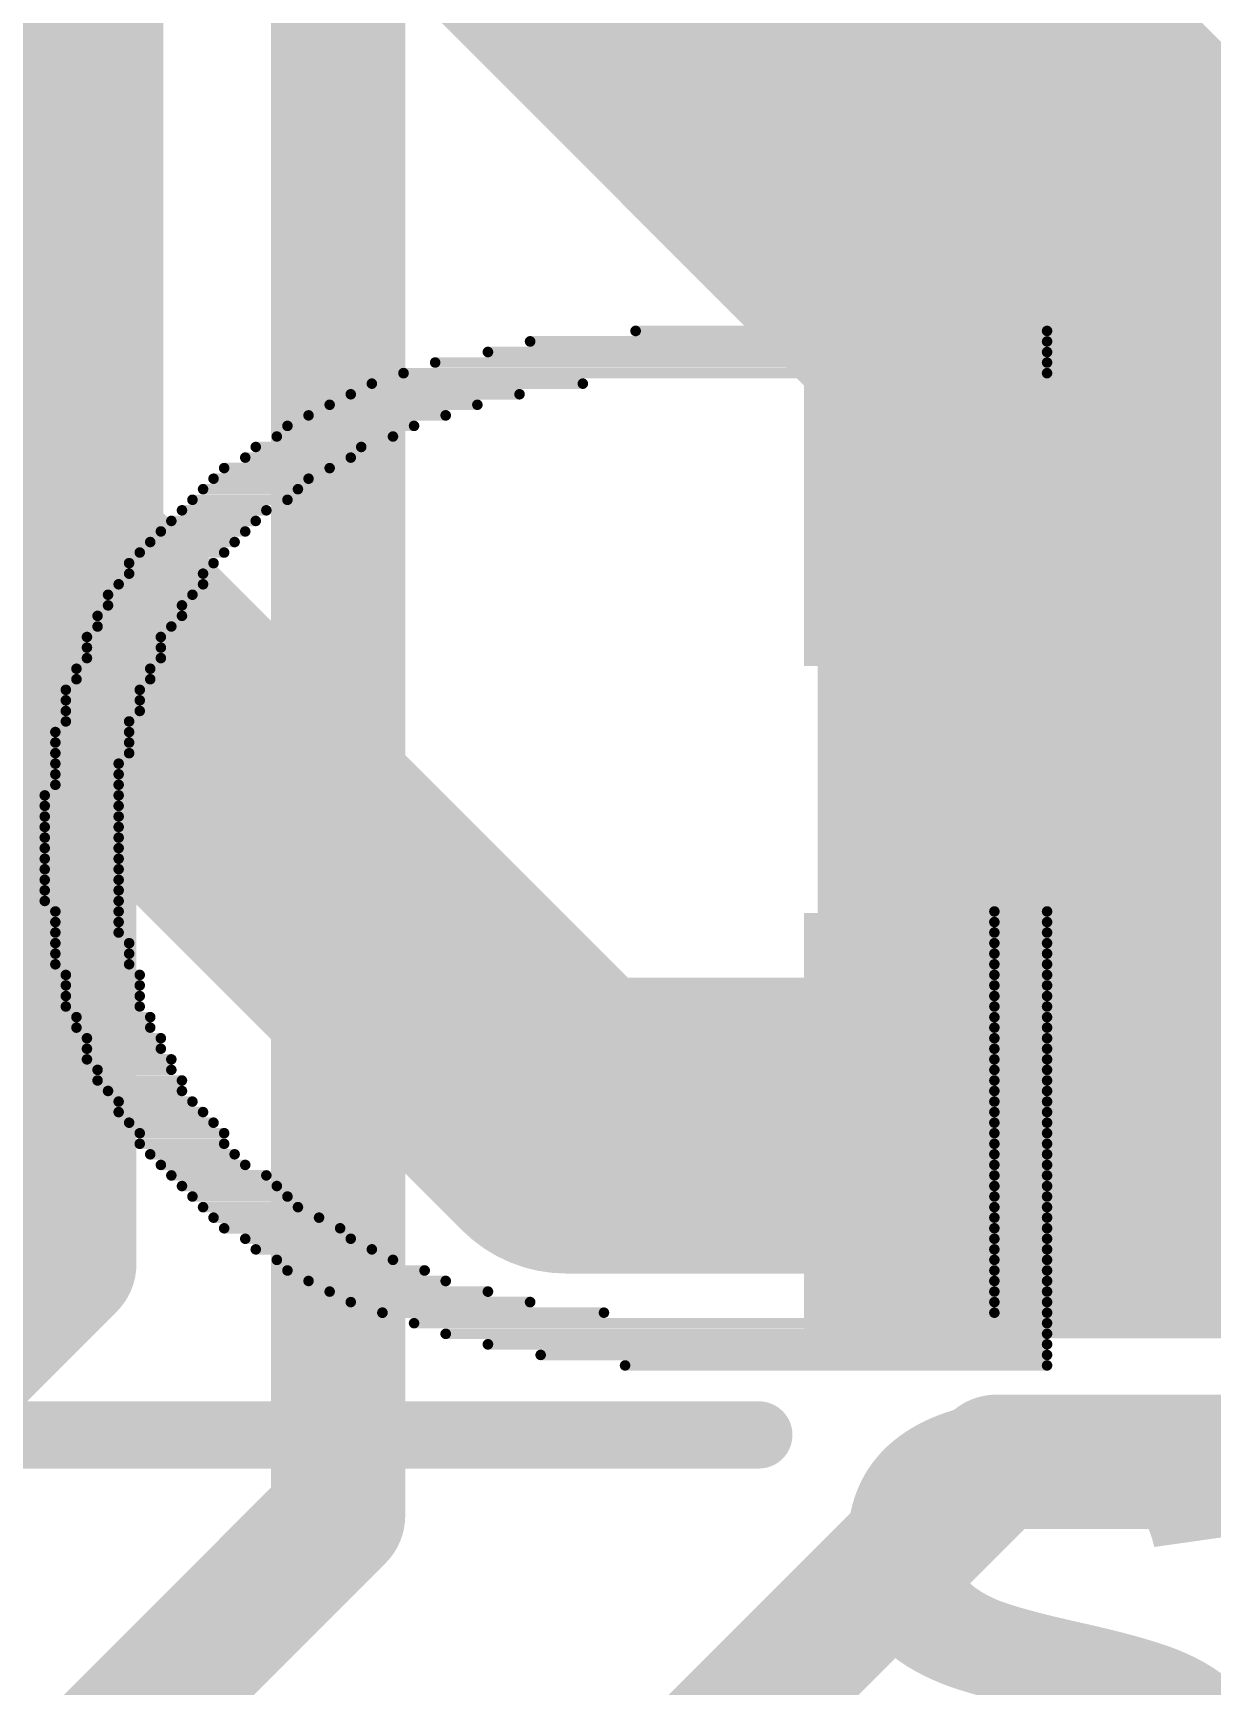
# Model space of a CAD drawing. Header units: inches. Extents: x -0.14 to 1.19, y -0.12 to 0.99.
# Drawn here: x 0.7593 to 0.847, y 0.2934 to 0.4163 of the extents above; entities that cross this region are included whole.
import ezdxf

# ---------------------------------------------------------------- set-up
doc = ezdxf.new("R2010")
doc.units = ezdxf.units.IN
doc.header["$MEASUREMENT"] = 0
for name, color, linetype in [('Bottom Layer', 5, 'Continuous'), ('Bottom Overlay', 54, 'Continuous'), ('Top Layer', 1, 'Continuous'), ('Top Overlay', 2, 'Continuous'), ('Top Paste', 8, 'Continuous'), ('Top Solder', 216, 'Continuous'), ('Via Holes', 16, 'Continuous')]:
    doc.layers.add(name, color=color, linetype=linetype)
doc.styles.add('Arial_Bold', font='', dxfattribs={"height": 0.2})
doc.styles.get('Arial_Bold').set_extended_font_data('Arial', bold=True)

# ---------------------------------------------------------------- blocks, each defined once
blk = doc.blocks.new('SO_14_36')
at = {"layer": 'Top Layer'}
for points in [[(0.07835, -0.08819), (0.13228, -0.08819), (0.13228, -0.11181), (0.07835, -0.11181)], [(0.07835, -0.13819), (0.13228, -0.13819), (0.13228, -0.16181), (0.07835, -0.16181)]]:
    blk.add_hatch(color=1, dxfattribs=at).paths.add_polyline_path(points)
at = {"layer": 'Top Paste'}
for points in [[(0.07835, -0.08819), (0.13228, -0.08819), (0.13228, -0.11181), (0.07835, -0.11181)], [(0.07835, -0.13819), (0.13228, -0.13819), (0.13228, -0.16181), (0.07835, -0.16181)]]:
    blk.add_hatch(color=8, dxfattribs=at).paths.add_polyline_path(points)
at = {"layer": 'Top Solder'}
for points in [[(0.07435, -0.08419), (0.13628, -0.08419), (0.13628, -0.11581), (0.07435, -0.11581)], [(0.07435, -0.13419), (0.13628, -0.13419), (0.13628, -0.16581), (0.07435, -0.16581)]]:
    blk.add_hatch(color=216, dxfattribs=at).paths.add_polyline_path(points)
at = {"layer": 'Top Overlay'}
blk.add_lwpolyline([(-0.071, -0.173, 0.005, 0.005, 0), (0.071, -0.173, 0.005, 0.005, 0)], format="xyseb", dxfattribs=at)
blk.add_lwpolyline([(0.06975, -0.173, 0.0025, 0.0025, 1), (0.07225, -0.173, 0.0025, 0.0025, 1)], format="xyseb", close=True, dxfattribs=at)

msp = doc.modelspace()

# ---------------------------------------------------------------- hatches: boundary and pattern name
at = {"layer": 'Bottom Layer'}
h = msp.add_hatch(color=5, dxfattribs=at)
edge = h.paths.add_edge_path()
edge.add_arc((0.833, 0.335), 0.01181, 0, 360)
at = {"layer": 'Top Layer'}
msp.add_hatch(color=1, dxfattribs=at).paths.add_polyline_path([(0.88, 0.4), (0.81768, 0.4), (0.81768, 0.322), (0.88, 0.322)])
h = msp.add_hatch(color=1, dxfattribs=at)
edge = h.paths.add_edge_path()
edge.add_arc((0.833, 0.335), 0.01181, 0, 360)
at = {"layer": 'Via Holes'}
h = msp.add_hatch(color=7, dxfattribs=at)
edge = h.paths.add_edge_path()
edge.add_arc((0.833, 0.335), 0.00591, 0, 360)

# ---------------------------------------------------------------- linework, layer by layer
at = {"layer": 'Bottom Layer'}
for points in [[(0.758, 0.376, 0.022, 0.022, 0), (0.758, 0.727, 0.022, 0.022, 0)], [(0.797, 0.438, 0.04, 0.04, 0), (0.903, 0.332, 0.04, 0.04, 0)], [(0.758, 0.376, 0.022, 0.022, 0), (0.799, 0.335, 0.022, 0.022, 0)], [(0.799, 0.335, 0.022, 0.022, 0), (0.833, 0.335, 0.022, 0.022, 0)]]:
    msp.add_lwpolyline(points, format="xyseb", dxfattribs=at)
for points in [[(0.7525, 0.376, 0.011, 0.011, 1), (0.7635, 0.376, 0.011, 0.011, 1)], [(0.7525, 0.376, 0.011, 0.011, 1), (0.7635, 0.376, 0.011, 0.011, 1)], [(0.7935, 0.335, 0.011, 0.011, 1), (0.8045, 0.335, 0.011, 0.011, 1)], [(0.7935, 0.335, 0.011, 0.011, 1), (0.8045, 0.335, 0.011, 0.011, 1)], [(0.8275, 0.335, 0.011, 0.011, 1), (0.8385, 0.335, 0.011, 0.011, 1)]]:
    msp.add_lwpolyline(points, format="xyseb", close=True, dxfattribs=at)
at = {"layer": 'Bottom Overlay'}
for points in [[(0.80414, 0.3941, 0.000785, 0.000785, 0), (0.83476, 0.3941, 0.000785, 0.000785, 0)], [(0.79629, 0.39332, 0.000785, 0.000785, 0), (0.83476, 0.39332, 0.000785, 0.000785, 0)], [(0.78922, 0.39175, 0.000785, 0.000785, 0), (0.83476, 0.39175, 0.000785, 0.000785, 0)], [(0.79315, 0.39253, 0.000785, 0.000785, 0), (0.83476, 0.39253, 0.000785, 0.000785, 0)], [(0.78687, 0.39096, 0.000785, 0.000785, 0), (0.83476, 0.39096, 0.000785, 0.000785, 0)], [(0.78294, 0.38939, 0.000785, 0.000785, 0), (0.7955, 0.38939, 0.000785, 0.000785, 0)], [(0.78451, 0.39018, 0.000785, 0.000785, 0), (0.80021, 0.39018, 0.000785, 0.000785, 0)], [(0.7798, 0.38782, 0.000785, 0.000785, 0), (0.79001, 0.38782, 0.000785, 0.000785, 0)], [(0.78137, 0.38861, 0.000785, 0.000785, 0), (0.79236, 0.38861, 0.000785, 0.000785, 0)], [(0.77823, 0.38704, 0.000785, 0.000785, 0), (0.78765, 0.38704, 0.000785, 0.000785, 0)], [(0.77588, 0.38547, 0.000785, 0.000785, 0), (0.78373, 0.38547, 0.000785, 0.000785, 0)], [(0.77745, 0.38625, 0.000785, 0.000785, 0), (0.78608, 0.38625, 0.000785, 0.000785, 0)], [(0.77509, 0.38468, 0.000785, 0.000785, 0), (0.78294, 0.38468, 0.000785, 0.000785, 0)], [(0.77274, 0.38311, 0.000785, 0.000785, 0), (0.7798, 0.38311, 0.000785, 0.000785, 0)], [(0.77352, 0.3839, 0.000785, 0.000785, 0), (0.78137, 0.3839, 0.000785, 0.000785, 0)], [(0.77195, 0.38233, 0.000785, 0.000785, 0), (0.77902, 0.38233, 0.000785, 0.000785, 0)], [(0.77038, 0.38076, 0.000785, 0.000785, 0), (0.77666, 0.38076, 0.000785, 0.000785, 0)], [(0.77117, 0.38154, 0.000785, 0.000785, 0), (0.77823, 0.38154, 0.000785, 0.000785, 0)], [(0.7696, 0.37997, 0.000785, 0.000785, 0), (0.77588, 0.37997, 0.000785, 0.000785, 0)], [(0.76803, 0.3784, 0.000785, 0.000785, 0), (0.77431, 0.3784, 0.000785, 0.000785, 0)], [(0.76881, 0.37919, 0.000785, 0.000785, 0), (0.77509, 0.37919, 0.000785, 0.000785, 0)], [(0.76646, 0.37683, 0.000785, 0.000785, 0), (0.77274, 0.37683, 0.000785, 0.000785, 0)], [(0.76724, 0.37762, 0.000785, 0.000785, 0), (0.77352, 0.37762, 0.000785, 0.000785, 0)], [(0.76646, 0.37605, 0.000785, 0.000785, 0), (0.77195, 0.37605, 0.000785, 0.000785, 0)], [(0.76489, 0.37448, 0.000785, 0.000785, 0), (0.77117, 0.37448, 0.000785, 0.000785, 0)], [(0.76567, 0.37526, 0.000785, 0.000785, 0), (0.77195, 0.37526, 0.000785, 0.000785, 0)], [(0.76489, 0.37369, 0.000785, 0.000785, 0), (0.77038, 0.37369, 0.000785, 0.000785, 0)], [(0.7641, 0.37291, 0.000785, 0.000785, 0), (0.77038, 0.37291, 0.000785, 0.000785, 0)], [(0.7641, 0.37212, 0.000785, 0.000785, 0), (0.7696, 0.37212, 0.000785, 0.000785, 0)], [(0.76332, 0.37134, 0.000785, 0.000785, 0), (0.76881, 0.37134, 0.000785, 0.000785, 0)], [(0.76332, 0.37055, 0.000785, 0.000785, 0), (0.76881, 0.37055, 0.000785, 0.000785, 0)], [(0.76332, 0.36977, 0.000785, 0.000785, 0), (0.76881, 0.36977, 0.000785, 0.000785, 0)], [(0.76253, 0.36898, 0.000785, 0.000785, 0), (0.76803, 0.36898, 0.000785, 0.000785, 0)], [(0.76253, 0.3682, 0.000785, 0.000785, 0), (0.76803, 0.3682, 0.000785, 0.000785, 0)], [(0.76175, 0.36741, 0.000785, 0.000785, 0), (0.76724, 0.36741, 0.000785, 0.000785, 0)], [(0.76175, 0.36663, 0.000785, 0.000785, 0), (0.76724, 0.36663, 0.000785, 0.000785, 0)], [(0.76175, 0.36584, 0.000785, 0.000785, 0), (0.76724, 0.36584, 0.000785, 0.000785, 0)], [(0.76175, 0.36506, 0.000785, 0.000785, 0), (0.76646, 0.36506, 0.000785, 0.000785, 0)], [(0.76096, 0.36427, 0.000785, 0.000785, 0), (0.76646, 0.36427, 0.000785, 0.000785, 0)], [(0.76096, 0.36349, 0.000785, 0.000785, 0), (0.76646, 0.36349, 0.000785, 0.000785, 0)], [(0.76096, 0.3627, 0.000785, 0.000785, 0), (0.76646, 0.3627, 0.000785, 0.000785, 0)], [(0.76096, 0.36192, 0.000785, 0.000785, 0), (0.76567, 0.36192, 0.000785, 0.000785, 0)], [(0.76096, 0.36113, 0.000785, 0.000785, 0), (0.76567, 0.36113, 0.000785, 0.000785, 0)], [(0.76018, 0.35956, 0.000785, 0.000785, 0), (0.76567, 0.35956, 0.000785, 0.000785, 0)], [(0.76096, 0.36035, 0.000785, 0.000785, 0), (0.76567, 0.36035, 0.000785, 0.000785, 0)], [(0.76018, 0.35878, 0.000785, 0.000785, 0), (0.76567, 0.35878, 0.000785, 0.000785, 0)], [(0.76018, 0.35799, 0.000785, 0.000785, 0), (0.76567, 0.35799, 0.000785, 0.000785, 0)], [(0.76018, 0.35721, 0.000785, 0.000785, 0), (0.76567, 0.35721, 0.000785, 0.000785, 0)], [(0.76018, 0.35642, 0.000785, 0.000785, 0), (0.76567, 0.35642, 0.000785, 0.000785, 0)], [(0.76018, 0.35564, 0.000785, 0.000785, 0), (0.76567, 0.35564, 0.000785, 0.000785, 0)], [(0.76018, 0.35485, 0.000785, 0.000785, 0), (0.76567, 0.35485, 0.000785, 0.000785, 0)], [(0.76018, 0.35407, 0.000785, 0.000785, 0), (0.76567, 0.35407, 0.000785, 0.000785, 0)], [(0.76018, 0.35328, 0.000785, 0.000785, 0), (0.76567, 0.35328, 0.000785, 0.000785, 0)], [(0.76018, 0.3525, 0.000785, 0.000785, 0), (0.76567, 0.3525, 0.000785, 0.000785, 0)], [(0.76018, 0.35171, 0.000785, 0.000785, 0), (0.76567, 0.35171, 0.000785, 0.000785, 0)], [(0.76096, 0.35093, 0.000785, 0.000785, 0), (0.76567, 0.35093, 0.000785, 0.000785, 0)], [(0.76096, 0.35014, 0.000785, 0.000785, 0), (0.76567, 0.35014, 0.000785, 0.000785, 0)], [(0.83083, 0.35093, 0.000785, 0.000785, 0), (0.83476, 0.35093, 0.000785, 0.000785, 0)], [(0.83083, 0.35014, 0.000785, 0.000785, 0), (0.83476, 0.35014, 0.000785, 0.000785, 0)], [(0.76096, 0.34936, 0.000785, 0.000785, 0), (0.76567, 0.34936, 0.000785, 0.000785, 0)], [(0.76096, 0.34857, 0.000785, 0.000785, 0), (0.76646, 0.34857, 0.000785, 0.000785, 0)], [(0.83083, 0.34936, 0.000785, 0.000785, 0), (0.83476, 0.34936, 0.000785, 0.000785, 0)], [(0.83083, 0.34857, 0.000785, 0.000785, 0), (0.83476, 0.34857, 0.000785, 0.000785, 0)], [(0.76096, 0.34779, 0.000785, 0.000785, 0), (0.76646, 0.34779, 0.000785, 0.000785, 0)], [(0.83083, 0.34779, 0.000785, 0.000785, 0), (0.83476, 0.34779, 0.000785, 0.000785, 0)], [(0.76096, 0.347, 0.000785, 0.000785, 0), (0.76646, 0.347, 0.000785, 0.000785, 0)], [(0.76175, 0.34621, 0.000785, 0.000785, 0), (0.76724, 0.34621, 0.000785, 0.000785, 0)], [(0.83083, 0.347, 0.000785, 0.000785, 0), (0.83476, 0.347, 0.000785, 0.000785, 0)], [(0.83083, 0.34621, 0.000785, 0.000785, 0), (0.83476, 0.34621, 0.000785, 0.000785, 0)], [(0.76175, 0.34543, 0.000785, 0.000785, 0), (0.76724, 0.34543, 0.000785, 0.000785, 0)], [(0.83083, 0.34543, 0.000785, 0.000785, 0), (0.83476, 0.34543, 0.000785, 0.000785, 0)], [(0.76175, 0.34464, 0.000785, 0.000785, 0), (0.76724, 0.34464, 0.000785, 0.000785, 0)], [(0.76175, 0.34386, 0.000785, 0.000785, 0), (0.76724, 0.34386, 0.000785, 0.000785, 0)], [(0.83083, 0.34464, 0.000785, 0.000785, 0), (0.83476, 0.34464, 0.000785, 0.000785, 0)], [(0.83083, 0.34386, 0.000785, 0.000785, 0), (0.83476, 0.34386, 0.000785, 0.000785, 0)], [(0.76253, 0.34307, 0.000785, 0.000785, 0), (0.76803, 0.34307, 0.000785, 0.000785, 0)], [(0.83083, 0.34307, 0.000785, 0.000785, 0), (0.83476, 0.34307, 0.000785, 0.000785, 0)], [(0.76253, 0.34229, 0.000785, 0.000785, 0), (0.76803, 0.34229, 0.000785, 0.000785, 0)], [(0.76332, 0.3415, 0.000785, 0.000785, 0), (0.76881, 0.3415, 0.000785, 0.000785, 0)], [(0.83083, 0.34229, 0.000785, 0.000785, 0), (0.83476, 0.34229, 0.000785, 0.000785, 0)], [(0.83083, 0.3415, 0.000785, 0.000785, 0), (0.83476, 0.3415, 0.000785, 0.000785, 0)], [(0.76332, 0.34072, 0.000785, 0.000785, 0), (0.76881, 0.34072, 0.000785, 0.000785, 0)], [(0.76332, 0.33993, 0.000785, 0.000785, 0), (0.7696, 0.33993, 0.000785, 0.000785, 0)], [(0.83083, 0.34072, 0.000785, 0.000785, 0), (0.83476, 0.34072, 0.000785, 0.000785, 0)], [(0.83083, 0.33993, 0.000785, 0.000785, 0), (0.83476, 0.33993, 0.000785, 0.000785, 0)], [(0.7641, 0.33915, 0.000785, 0.000785, 0), (0.7696, 0.33915, 0.000785, 0.000785, 0)], [(0.83083, 0.33915, 0.000785, 0.000785, 0), (0.83476, 0.33915, 0.000785, 0.000785, 0)], [(0.7641, 0.33836, 0.000785, 0.000785, 0), (0.77038, 0.33836, 0.000785, 0.000785, 0)], [(0.76489, 0.33758, 0.000785, 0.000785, 0), (0.77038, 0.33758, 0.000785, 0.000785, 0)], [(0.83083, 0.33836, 0.000785, 0.000785, 0), (0.83476, 0.33836, 0.000785, 0.000785, 0)], [(0.83083, 0.33758, 0.000785, 0.000785, 0), (0.83476, 0.33758, 0.000785, 0.000785, 0)], [(0.76567, 0.33679, 0.000785, 0.000785, 0), (0.77117, 0.33679, 0.000785, 0.000785, 0)], [(0.83083, 0.33679, 0.000785, 0.000785, 0), (0.83476, 0.33679, 0.000785, 0.000785, 0)], [(0.76567, 0.33601, 0.000785, 0.000785, 0), (0.77195, 0.33601, 0.000785, 0.000785, 0)], [(0.76646, 0.33522, 0.000785, 0.000785, 0), (0.77274, 0.33522, 0.000785, 0.000785, 0)], [(0.83083, 0.33601, 0.000785, 0.000785, 0), (0.83476, 0.33601, 0.000785, 0.000785, 0)], [(0.83083, 0.33522, 0.000785, 0.000785, 0), (0.83476, 0.33522, 0.000785, 0.000785, 0)], [(0.76724, 0.33444, 0.000785, 0.000785, 0), (0.77352, 0.33444, 0.000785, 0.000785, 0)], [(0.83083, 0.33444, 0.000785, 0.000785, 0), (0.83476, 0.33444, 0.000785, 0.000785, 0)], [(0.76724, 0.33365, 0.000785, 0.000785, 0), (0.77352, 0.33365, 0.000785, 0.000785, 0)], [(0.76803, 0.33287, 0.000785, 0.000785, 0), (0.77431, 0.33287, 0.000785, 0.000785, 0)], [(0.83083, 0.33365, 0.000785, 0.000785, 0), (0.83476, 0.33365, 0.000785, 0.000785, 0)], [(0.83083, 0.33287, 0.000785, 0.000785, 0), (0.83476, 0.33287, 0.000785, 0.000785, 0)], [(0.76881, 0.33208, 0.000785, 0.000785, 0), (0.77509, 0.33208, 0.000785, 0.000785, 0)], [(0.7696, 0.3313, 0.000785, 0.000785, 0), (0.77666, 0.3313, 0.000785, 0.000785, 0)], [(0.83083, 0.33208, 0.000785, 0.000785, 0), (0.83476, 0.33208, 0.000785, 0.000785, 0)], [(0.83083, 0.3313, 0.000785, 0.000785, 0), (0.83476, 0.3313, 0.000785, 0.000785, 0)], [(0.77038, 0.33051, 0.000785, 0.000785, 0), (0.77745, 0.33051, 0.000785, 0.000785, 0)], [(0.83083, 0.33051, 0.000785, 0.000785, 0), (0.83476, 0.33051, 0.000785, 0.000785, 0)], [(0.77117, 0.32973, 0.000785, 0.000785, 0), (0.77823, 0.32973, 0.000785, 0.000785, 0)], [(0.77195, 0.32894, 0.000785, 0.000785, 0), (0.77902, 0.32894, 0.000785, 0.000785, 0)], [(0.83083, 0.32973, 0.000785, 0.000785, 0), (0.83476, 0.32973, 0.000785, 0.000785, 0)], [(0.83083, 0.32894, 0.000785, 0.000785, 0), (0.83476, 0.32894, 0.000785, 0.000785, 0)], [(0.77274, 0.32816, 0.000785, 0.000785, 0), (0.78059, 0.32816, 0.000785, 0.000785, 0)], [(0.83083, 0.32816, 0.000785, 0.000785, 0), (0.83476, 0.32816, 0.000785, 0.000785, 0)], [(0.77352, 0.32737, 0.000785, 0.000785, 0), (0.78216, 0.32737, 0.000785, 0.000785, 0)], [(0.77509, 0.32659, 0.000785, 0.000785, 0), (0.78294, 0.32659, 0.000785, 0.000785, 0)], [(0.83083, 0.32737, 0.000785, 0.000785, 0), (0.83476, 0.32737, 0.000785, 0.000785, 0)], [(0.83083, 0.32659, 0.000785, 0.000785, 0), (0.83476, 0.32659, 0.000785, 0.000785, 0)], [(0.77588, 0.3258, 0.000785, 0.000785, 0), (0.78451, 0.3258, 0.000785, 0.000785, 0)], [(0.83083, 0.3258, 0.000785, 0.000785, 0), (0.83476, 0.3258, 0.000785, 0.000785, 0)], [(0.77745, 0.32502, 0.000785, 0.000785, 0), (0.78608, 0.32502, 0.000785, 0.000785, 0)], [(0.77823, 0.32423, 0.000785, 0.000785, 0), (0.78844, 0.32423, 0.000785, 0.000785, 0)], [(0.83083, 0.32502, 0.000785, 0.000785, 0), (0.83476, 0.32502, 0.000785, 0.000785, 0)], [(0.83083, 0.32423, 0.000785, 0.000785, 0), (0.83476, 0.32423, 0.000785, 0.000785, 0)], [(0.7798, 0.32345, 0.000785, 0.000785, 0), (0.79001, 0.32345, 0.000785, 0.000785, 0)], [(0.83083, 0.32345, 0.000785, 0.000785, 0), (0.83476, 0.32345, 0.000785, 0.000785, 0)], [(0.78137, 0.32266, 0.000785, 0.000785, 0), (0.79315, 0.32266, 0.000785, 0.000785, 0)], [(0.78294, 0.32188, 0.000785, 0.000785, 0), (0.79629, 0.32188, 0.000785, 0.000785, 0)], [(0.83083, 0.32266, 0.000785, 0.000785, 0), (0.83476, 0.32266, 0.000785, 0.000785, 0)], [(0.83083, 0.32188, 0.000785, 0.000785, 0), (0.83476, 0.32188, 0.000785, 0.000785, 0)], [(0.7853, 0.32109, 0.000785, 0.000785, 0), (0.80178, 0.32109, 0.000785, 0.000785, 0)], [(0.78765, 0.32031, 0.000785, 0.000785, 0), (0.83476, 0.32031, 0.000785, 0.000785, 0)], [(0.83083, 0.32109, 0.000785, 0.000785, 0), (0.83476, 0.32109, 0.000785, 0.000785, 0)], [(0.79001, 0.31952, 0.000785, 0.000785, 0), (0.83476, 0.31952, 0.000785, 0.000785, 0)], [(0.79315, 0.31874, 0.000785, 0.000785, 0), (0.83476, 0.31874, 0.000785, 0.000785, 0)], [(0.79707, 0.31795, 0.000785, 0.000785, 0), (0.83476, 0.31795, 0.000785, 0.000785, 0)], [(0.80336, 0.31717, 0.000785, 0.000785, 0), (0.83476, 0.31717, 0.000785, 0.000785, 0)]]:
    msp.add_lwpolyline(points, format="xyseb", dxfattribs=at)
for points in [[(0.80394, 0.3941, 0.000392, 0.000392, 1), (0.80434, 0.3941, 0.000392, 0.000392, 1)], [(0.83456, 0.3941, 0.000392, 0.000392, 1), (0.83495, 0.3941, 0.000392, 0.000392, 1)], [(0.79609, 0.39332, 0.000392, 0.000392, 1), (0.79649, 0.39332, 0.000392, 0.000392, 1)], [(0.83456, 0.39332, 0.000392, 0.000392, 1), (0.83495, 0.39332, 0.000392, 0.000392, 1)], [(0.78903, 0.39175, 0.000392, 0.000392, 1), (0.78942, 0.39175, 0.000392, 0.000392, 1)], [(0.79295, 0.39253, 0.000392, 0.000392, 1), (0.79335, 0.39253, 0.000392, 0.000392, 1)], [(0.83456, 0.39253, 0.000392, 0.000392, 1), (0.83495, 0.39253, 0.000392, 0.000392, 1)], [(0.83456, 0.39175, 0.000392, 0.000392, 1), (0.83495, 0.39175, 0.000392, 0.000392, 1)], [(0.78667, 0.39096, 0.000392, 0.000392, 1), (0.78707, 0.39096, 0.000392, 0.000392, 1)], [(0.83456, 0.39096, 0.000392, 0.000392, 1), (0.83495, 0.39096, 0.000392, 0.000392, 1)], [(0.78275, 0.38939, 0.000392, 0.000392, 1), (0.78314, 0.38939, 0.000392, 0.000392, 1)], [(0.78432, 0.39018, 0.000392, 0.000392, 1), (0.78471, 0.39018, 0.000392, 0.000392, 1)], [(0.79531, 0.38939, 0.000392, 0.000392, 1), (0.7957, 0.38939, 0.000392, 0.000392, 1)], [(0.80002, 0.39018, 0.000392, 0.000392, 1), (0.80041, 0.39018, 0.000392, 0.000392, 1)], [(0.77961, 0.38782, 0.000392, 0.000392, 1), (0.78, 0.38782, 0.000392, 0.000392, 1)], [(0.78118, 0.38861, 0.000392, 0.000392, 1), (0.78157, 0.38861, 0.000392, 0.000392, 1)], [(0.78981, 0.38782, 0.000392, 0.000392, 1), (0.79021, 0.38782, 0.000392, 0.000392, 1)], [(0.79217, 0.38861, 0.000392, 0.000392, 1), (0.79256, 0.38861, 0.000392, 0.000392, 1)], [(0.77804, 0.38704, 0.000392, 0.000392, 1), (0.77843, 0.38704, 0.000392, 0.000392, 1)], [(0.78746, 0.38704, 0.000392, 0.000392, 1), (0.78785, 0.38704, 0.000392, 0.000392, 1)], [(0.77568, 0.38547, 0.000392, 0.000392, 1), (0.77607, 0.38547, 0.000392, 0.000392, 1)], [(0.77725, 0.38625, 0.000392, 0.000392, 1), (0.77764, 0.38625, 0.000392, 0.000392, 1)], [(0.78353, 0.38547, 0.000392, 0.000392, 1), (0.78392, 0.38547, 0.000392, 0.000392, 1)], [(0.78589, 0.38625, 0.000392, 0.000392, 1), (0.78628, 0.38625, 0.000392, 0.000392, 1)], [(0.7749, 0.38468, 0.000392, 0.000392, 1), (0.77529, 0.38468, 0.000392, 0.000392, 1)], [(0.78275, 0.38468, 0.000392, 0.000392, 1), (0.78314, 0.38468, 0.000392, 0.000392, 1)], [(0.77254, 0.38311, 0.000392, 0.000392, 1), (0.77293, 0.38311, 0.000392, 0.000392, 1)], [(0.77333, 0.3839, 0.000392, 0.000392, 1), (0.77372, 0.3839, 0.000392, 0.000392, 1)], [(0.77961, 0.38311, 0.000392, 0.000392, 1), (0.78, 0.38311, 0.000392, 0.000392, 1)], [(0.78118, 0.3839, 0.000392, 0.000392, 1), (0.78157, 0.3839, 0.000392, 0.000392, 1)], [(0.77176, 0.38233, 0.000392, 0.000392, 1), (0.77215, 0.38233, 0.000392, 0.000392, 1)], [(0.77882, 0.38233, 0.000392, 0.000392, 1), (0.77921, 0.38233, 0.000392, 0.000392, 1)], [(0.77019, 0.38076, 0.000392, 0.000392, 1), (0.77058, 0.38076, 0.000392, 0.000392, 1)], [(0.77097, 0.38154, 0.000392, 0.000392, 1), (0.77136, 0.38154, 0.000392, 0.000392, 1)], [(0.77647, 0.38076, 0.000392, 0.000392, 1), (0.77686, 0.38076, 0.000392, 0.000392, 1)], [(0.77804, 0.38154, 0.000392, 0.000392, 1), (0.77843, 0.38154, 0.000392, 0.000392, 1)], [(0.7694, 0.37997, 0.000392, 0.000392, 1), (0.76979, 0.37997, 0.000392, 0.000392, 1)], [(0.77568, 0.37997, 0.000392, 0.000392, 1), (0.77607, 0.37997, 0.000392, 0.000392, 1)], [(0.76783, 0.3784, 0.000392, 0.000392, 1), (0.76822, 0.3784, 0.000392, 0.000392, 1)], [(0.76862, 0.37919, 0.000392, 0.000392, 1), (0.76901, 0.37919, 0.000392, 0.000392, 1)], [(0.77411, 0.3784, 0.000392, 0.000392, 1), (0.7745, 0.3784, 0.000392, 0.000392, 1)], [(0.7749, 0.37919, 0.000392, 0.000392, 1), (0.77529, 0.37919, 0.000392, 0.000392, 1)], [(0.76626, 0.37683, 0.000392, 0.000392, 1), (0.76665, 0.37683, 0.000392, 0.000392, 1)], [(0.76705, 0.37762, 0.000392, 0.000392, 1), (0.76744, 0.37762, 0.000392, 0.000392, 1)], [(0.77254, 0.37683, 0.000392, 0.000392, 1), (0.77293, 0.37683, 0.000392, 0.000392, 1)], [(0.77333, 0.37762, 0.000392, 0.000392, 1), (0.77372, 0.37762, 0.000392, 0.000392, 1)], [(0.76626, 0.37605, 0.000392, 0.000392, 1), (0.76665, 0.37605, 0.000392, 0.000392, 1)], [(0.77176, 0.37605, 0.000392, 0.000392, 1), (0.77215, 0.37605, 0.000392, 0.000392, 1)], [(0.76469, 0.37448, 0.000392, 0.000392, 1), (0.76508, 0.37448, 0.000392, 0.000392, 1)], [(0.76548, 0.37526, 0.000392, 0.000392, 1), (0.76587, 0.37526, 0.000392, 0.000392, 1)], [(0.77097, 0.37448, 0.000392, 0.000392, 1), (0.77136, 0.37448, 0.000392, 0.000392, 1)], [(0.77176, 0.37526, 0.000392, 0.000392, 1), (0.77215, 0.37526, 0.000392, 0.000392, 1)], [(0.76469, 0.37369, 0.000392, 0.000392, 1), (0.76508, 0.37369, 0.000392, 0.000392, 1)], [(0.77019, 0.37369, 0.000392, 0.000392, 1), (0.77058, 0.37369, 0.000392, 0.000392, 1)], [(0.76391, 0.37291, 0.000392, 0.000392, 1), (0.7643, 0.37291, 0.000392, 0.000392, 1)], [(0.76391, 0.37212, 0.000392, 0.000392, 1), (0.7643, 0.37212, 0.000392, 0.000392, 1)], [(0.7694, 0.37212, 0.000392, 0.000392, 1), (0.76979, 0.37212, 0.000392, 0.000392, 1)], [(0.77019, 0.37291, 0.000392, 0.000392, 1), (0.77058, 0.37291, 0.000392, 0.000392, 1)], [(0.76312, 0.37134, 0.000392, 0.000392, 1), (0.76351, 0.37134, 0.000392, 0.000392, 1)], [(0.76862, 0.37134, 0.000392, 0.000392, 1), (0.76901, 0.37134, 0.000392, 0.000392, 1)], [(0.76312, 0.37055, 0.000392, 0.000392, 1), (0.76351, 0.37055, 0.000392, 0.000392, 1)], [(0.76312, 0.36977, 0.000392, 0.000392, 1), (0.76351, 0.36977, 0.000392, 0.000392, 1)], [(0.76862, 0.37055, 0.000392, 0.000392, 1), (0.76901, 0.37055, 0.000392, 0.000392, 1)], [(0.76862, 0.36977, 0.000392, 0.000392, 1), (0.76901, 0.36977, 0.000392, 0.000392, 1)], [(0.76234, 0.36898, 0.000392, 0.000392, 1), (0.76273, 0.36898, 0.000392, 0.000392, 1)], [(0.76234, 0.3682, 0.000392, 0.000392, 1), (0.76273, 0.3682, 0.000392, 0.000392, 1)], [(0.76783, 0.36898, 0.000392, 0.000392, 1), (0.76822, 0.36898, 0.000392, 0.000392, 1)], [(0.76783, 0.3682, 0.000392, 0.000392, 1), (0.76822, 0.3682, 0.000392, 0.000392, 1)], [(0.76155, 0.36741, 0.000392, 0.000392, 1), (0.76194, 0.36741, 0.000392, 0.000392, 1)], [(0.76705, 0.36741, 0.000392, 0.000392, 1), (0.76744, 0.36741, 0.000392, 0.000392, 1)], [(0.76155, 0.36663, 0.000392, 0.000392, 1), (0.76194, 0.36663, 0.000392, 0.000392, 1)], [(0.76155, 0.36584, 0.000392, 0.000392, 1), (0.76194, 0.36584, 0.000392, 0.000392, 1)], [(0.76705, 0.36663, 0.000392, 0.000392, 1), (0.76744, 0.36663, 0.000392, 0.000392, 1)], [(0.76705, 0.36584, 0.000392, 0.000392, 1), (0.76744, 0.36584, 0.000392, 0.000392, 1)], [(0.76155, 0.36506, 0.000392, 0.000392, 1), (0.76194, 0.36506, 0.000392, 0.000392, 1)], [(0.76626, 0.36506, 0.000392, 0.000392, 1), (0.76665, 0.36506, 0.000392, 0.000392, 1)], [(0.76077, 0.36427, 0.000392, 0.000392, 1), (0.76116, 0.36427, 0.000392, 0.000392, 1)], [(0.76077, 0.36349, 0.000392, 0.000392, 1), (0.76116, 0.36349, 0.000392, 0.000392, 1)], [(0.76626, 0.36427, 0.000392, 0.000392, 1), (0.76665, 0.36427, 0.000392, 0.000392, 1)], [(0.76626, 0.36349, 0.000392, 0.000392, 1), (0.76665, 0.36349, 0.000392, 0.000392, 1)], [(0.76077, 0.3627, 0.000392, 0.000392, 1), (0.76116, 0.3627, 0.000392, 0.000392, 1)], [(0.76626, 0.3627, 0.000392, 0.000392, 1), (0.76665, 0.3627, 0.000392, 0.000392, 1)], [(0.76077, 0.36192, 0.000392, 0.000392, 1), (0.76116, 0.36192, 0.000392, 0.000392, 1)], [(0.76077, 0.36113, 0.000392, 0.000392, 1), (0.76116, 0.36113, 0.000392, 0.000392, 1)], [(0.76548, 0.36192, 0.000392, 0.000392, 1), (0.76587, 0.36192, 0.000392, 0.000392, 1)], [(0.76548, 0.36113, 0.000392, 0.000392, 1), (0.76587, 0.36113, 0.000392, 0.000392, 1)], [(0.75998, 0.35956, 0.000392, 0.000392, 1), (0.76037, 0.35956, 0.000392, 0.000392, 1)], [(0.76077, 0.36035, 0.000392, 0.000392, 1), (0.76116, 0.36035, 0.000392, 0.000392, 1)], [(0.76548, 0.36035, 0.000392, 0.000392, 1), (0.76587, 0.36035, 0.000392, 0.000392, 1)], [(0.76548, 0.35956, 0.000392, 0.000392, 1), (0.76587, 0.35956, 0.000392, 0.000392, 1)], [(0.75998, 0.35878, 0.000392, 0.000392, 1), (0.76037, 0.35878, 0.000392, 0.000392, 1)], [(0.76548, 0.35878, 0.000392, 0.000392, 1), (0.76587, 0.35878, 0.000392, 0.000392, 1)], [(0.75998, 0.35799, 0.000392, 0.000392, 1), (0.76037, 0.35799, 0.000392, 0.000392, 1)], [(0.75998, 0.35721, 0.000392, 0.000392, 1), (0.76037, 0.35721, 0.000392, 0.000392, 1)], [(0.76548, 0.35799, 0.000392, 0.000392, 1), (0.76587, 0.35799, 0.000392, 0.000392, 1)], [(0.76548, 0.35721, 0.000392, 0.000392, 1), (0.76587, 0.35721, 0.000392, 0.000392, 1)], [(0.75998, 0.35642, 0.000392, 0.000392, 1), (0.76037, 0.35642, 0.000392, 0.000392, 1)], [(0.76548, 0.35642, 0.000392, 0.000392, 1), (0.76587, 0.35642, 0.000392, 0.000392, 1)], [(0.75998, 0.35564, 0.000392, 0.000392, 1), (0.76037, 0.35564, 0.000392, 0.000392, 1)], [(0.75998, 0.35485, 0.000392, 0.000392, 1), (0.76037, 0.35485, 0.000392, 0.000392, 1)], [(0.76548, 0.35564, 0.000392, 0.000392, 1), (0.76587, 0.35564, 0.000392, 0.000392, 1)], [(0.76548, 0.35485, 0.000392, 0.000392, 1), (0.76587, 0.35485, 0.000392, 0.000392, 1)], [(0.75998, 0.35407, 0.000392, 0.000392, 1), (0.76037, 0.35407, 0.000392, 0.000392, 1)], [(0.76548, 0.35407, 0.000392, 0.000392, 1), (0.76587, 0.35407, 0.000392, 0.000392, 1)], [(0.75998, 0.35328, 0.000392, 0.000392, 1), (0.76037, 0.35328, 0.000392, 0.000392, 1)], [(0.75998, 0.3525, 0.000392, 0.000392, 1), (0.76037, 0.3525, 0.000392, 0.000392, 1)], [(0.76548, 0.35328, 0.000392, 0.000392, 1), (0.76587, 0.35328, 0.000392, 0.000392, 1)], [(0.76548, 0.3525, 0.000392, 0.000392, 1), (0.76587, 0.3525, 0.000392, 0.000392, 1)], [(0.75998, 0.35171, 0.000392, 0.000392, 1), (0.76037, 0.35171, 0.000392, 0.000392, 1)], [(0.76548, 0.35171, 0.000392, 0.000392, 1), (0.76587, 0.35171, 0.000392, 0.000392, 1)], [(0.76077, 0.35093, 0.000392, 0.000392, 1), (0.76116, 0.35093, 0.000392, 0.000392, 1)], [(0.76077, 0.35014, 0.000392, 0.000392, 1), (0.76116, 0.35014, 0.000392, 0.000392, 1)], [(0.76548, 0.35093, 0.000392, 0.000392, 1), (0.76587, 0.35093, 0.000392, 0.000392, 1)], [(0.76548, 0.35014, 0.000392, 0.000392, 1), (0.76587, 0.35014, 0.000392, 0.000392, 1)], [(0.83064, 0.35093, 0.000392, 0.000392, 1), (0.83103, 0.35093, 0.000392, 0.000392, 1)], [(0.83064, 0.35014, 0.000392, 0.000392, 1), (0.83103, 0.35014, 0.000392, 0.000392, 1)], [(0.83456, 0.35093, 0.000392, 0.000392, 1), (0.83495, 0.35093, 0.000392, 0.000392, 1)], [(0.83456, 0.35014, 0.000392, 0.000392, 1), (0.83495, 0.35014, 0.000392, 0.000392, 1)], [(0.76077, 0.34936, 0.000392, 0.000392, 1), (0.76116, 0.34936, 0.000392, 0.000392, 1)], [(0.76077, 0.34857, 0.000392, 0.000392, 1), (0.76116, 0.34857, 0.000392, 0.000392, 1)], [(0.76548, 0.34936, 0.000392, 0.000392, 1), (0.76587, 0.34936, 0.000392, 0.000392, 1)], [(0.76626, 0.34857, 0.000392, 0.000392, 1), (0.76665, 0.34857, 0.000392, 0.000392, 1)], [(0.83064, 0.34936, 0.000392, 0.000392, 1), (0.83103, 0.34936, 0.000392, 0.000392, 1)], [(0.83064, 0.34857, 0.000392, 0.000392, 1), (0.83103, 0.34857, 0.000392, 0.000392, 1)], [(0.83456, 0.34936, 0.000392, 0.000392, 1), (0.83495, 0.34936, 0.000392, 0.000392, 1)], [(0.83456, 0.34857, 0.000392, 0.000392, 1), (0.83495, 0.34857, 0.000392, 0.000392, 1)], [(0.76077, 0.34779, 0.000392, 0.000392, 1), (0.76116, 0.34779, 0.000392, 0.000392, 1)], [(0.76626, 0.34779, 0.000392, 0.000392, 1), (0.76665, 0.34779, 0.000392, 0.000392, 1)], [(0.83064, 0.34779, 0.000392, 0.000392, 1), (0.83103, 0.34779, 0.000392, 0.000392, 1)], [(0.83456, 0.34779, 0.000392, 0.000392, 1), (0.83495, 0.34779, 0.000392, 0.000392, 1)], [(0.76077, 0.347, 0.000392, 0.000392, 1), (0.76116, 0.347, 0.000392, 0.000392, 1)], [(0.76155, 0.34621, 0.000392, 0.000392, 1), (0.76194, 0.34621, 0.000392, 0.000392, 1)], [(0.76626, 0.347, 0.000392, 0.000392, 1), (0.76665, 0.347, 0.000392, 0.000392, 1)], [(0.76705, 0.34621, 0.000392, 0.000392, 1), (0.76744, 0.34621, 0.000392, 0.000392, 1)], [(0.83064, 0.347, 0.000392, 0.000392, 1), (0.83103, 0.347, 0.000392, 0.000392, 1)], [(0.83064, 0.34621, 0.000392, 0.000392, 1), (0.83103, 0.34621, 0.000392, 0.000392, 1)], [(0.83456, 0.347, 0.000392, 0.000392, 1), (0.83495, 0.347, 0.000392, 0.000392, 1)], [(0.83456, 0.34621, 0.000392, 0.000392, 1), (0.83495, 0.34621, 0.000392, 0.000392, 1)], [(0.76155, 0.34543, 0.000392, 0.000392, 1), (0.76194, 0.34543, 0.000392, 0.000392, 1)], [(0.76705, 0.34543, 0.000392, 0.000392, 1), (0.76744, 0.34543, 0.000392, 0.000392, 1)], [(0.83064, 0.34543, 0.000392, 0.000392, 1), (0.83103, 0.34543, 0.000392, 0.000392, 1)], [(0.83456, 0.34543, 0.000392, 0.000392, 1), (0.83495, 0.34543, 0.000392, 0.000392, 1)], [(0.76155, 0.34464, 0.000392, 0.000392, 1), (0.76194, 0.34464, 0.000392, 0.000392, 1)], [(0.76155, 0.34386, 0.000392, 0.000392, 1), (0.76194, 0.34386, 0.000392, 0.000392, 1)], [(0.76705, 0.34464, 0.000392, 0.000392, 1), (0.76744, 0.34464, 0.000392, 0.000392, 1)], [(0.76705, 0.34386, 0.000392, 0.000392, 1), (0.76744, 0.34386, 0.000392, 0.000392, 1)], [(0.83064, 0.34464, 0.000392, 0.000392, 1), (0.83103, 0.34464, 0.000392, 0.000392, 1)], [(0.83064, 0.34386, 0.000392, 0.000392, 1), (0.83103, 0.34386, 0.000392, 0.000392, 1)], [(0.83456, 0.34464, 0.000392, 0.000392, 1), (0.83495, 0.34464, 0.000392, 0.000392, 1)], [(0.83456, 0.34386, 0.000392, 0.000392, 1), (0.83495, 0.34386, 0.000392, 0.000392, 1)], [(0.76234, 0.34307, 0.000392, 0.000392, 1), (0.76273, 0.34307, 0.000392, 0.000392, 1)], [(0.76783, 0.34307, 0.000392, 0.000392, 1), (0.76822, 0.34307, 0.000392, 0.000392, 1)], [(0.83064, 0.34307, 0.000392, 0.000392, 1), (0.83103, 0.34307, 0.000392, 0.000392, 1)], [(0.83456, 0.34307, 0.000392, 0.000392, 1), (0.83495, 0.34307, 0.000392, 0.000392, 1)], [(0.76234, 0.34229, 0.000392, 0.000392, 1), (0.76273, 0.34229, 0.000392, 0.000392, 1)], [(0.76312, 0.3415, 0.000392, 0.000392, 1), (0.76351, 0.3415, 0.000392, 0.000392, 1)], [(0.76783, 0.34229, 0.000392, 0.000392, 1), (0.76822, 0.34229, 0.000392, 0.000392, 1)], [(0.76862, 0.3415, 0.000392, 0.000392, 1), (0.76901, 0.3415, 0.000392, 0.000392, 1)], [(0.83064, 0.34229, 0.000392, 0.000392, 1), (0.83103, 0.34229, 0.000392, 0.000392, 1)], [(0.83064, 0.3415, 0.000392, 0.000392, 1), (0.83103, 0.3415, 0.000392, 0.000392, 1)], [(0.83456, 0.34229, 0.000392, 0.000392, 1), (0.83495, 0.34229, 0.000392, 0.000392, 1)], [(0.83456, 0.3415, 0.000392, 0.000392, 1), (0.83495, 0.3415, 0.000392, 0.000392, 1)], [(0.76312, 0.34072, 0.000392, 0.000392, 1), (0.76351, 0.34072, 0.000392, 0.000392, 1)], [(0.76312, 0.33993, 0.000392, 0.000392, 1), (0.76351, 0.33993, 0.000392, 0.000392, 1)], [(0.76862, 0.34072, 0.000392, 0.000392, 1), (0.76901, 0.34072, 0.000392, 0.000392, 1)], [(0.7694, 0.33993, 0.000392, 0.000392, 1), (0.76979, 0.33993, 0.000392, 0.000392, 1)], [(0.83064, 0.34072, 0.000392, 0.000392, 1), (0.83103, 0.34072, 0.000392, 0.000392, 1)], [(0.83064, 0.33993, 0.000392, 0.000392, 1), (0.83103, 0.33993, 0.000392, 0.000392, 1)], [(0.83456, 0.34072, 0.000392, 0.000392, 1), (0.83495, 0.34072, 0.000392, 0.000392, 1)], [(0.83456, 0.33993, 0.000392, 0.000392, 1), (0.83495, 0.33993, 0.000392, 0.000392, 1)], [(0.76391, 0.33915, 0.000392, 0.000392, 1), (0.7643, 0.33915, 0.000392, 0.000392, 1)], [(0.7694, 0.33915, 0.000392, 0.000392, 1), (0.76979, 0.33915, 0.000392, 0.000392, 1)], [(0.83064, 0.33915, 0.000392, 0.000392, 1), (0.83103, 0.33915, 0.000392, 0.000392, 1)], [(0.83456, 0.33915, 0.000392, 0.000392, 1), (0.83495, 0.33915, 0.000392, 0.000392, 1)], [(0.76391, 0.33836, 0.000392, 0.000392, 1), (0.7643, 0.33836, 0.000392, 0.000392, 1)], [(0.76469, 0.33758, 0.000392, 0.000392, 1), (0.76508, 0.33758, 0.000392, 0.000392, 1)], [(0.77019, 0.33836, 0.000392, 0.000392, 1), (0.77058, 0.33836, 0.000392, 0.000392, 1)], [(0.77019, 0.33758, 0.000392, 0.000392, 1), (0.77058, 0.33758, 0.000392, 0.000392, 1)], [(0.83064, 0.33836, 0.000392, 0.000392, 1), (0.83103, 0.33836, 0.000392, 0.000392, 1)], [(0.83064, 0.33758, 0.000392, 0.000392, 1), (0.83103, 0.33758, 0.000392, 0.000392, 1)], [(0.83456, 0.33836, 0.000392, 0.000392, 1), (0.83495, 0.33836, 0.000392, 0.000392, 1)], [(0.83456, 0.33758, 0.000392, 0.000392, 1), (0.83495, 0.33758, 0.000392, 0.000392, 1)], [(0.76548, 0.33679, 0.000392, 0.000392, 1), (0.76587, 0.33679, 0.000392, 0.000392, 1)], [(0.77097, 0.33679, 0.000392, 0.000392, 1), (0.77136, 0.33679, 0.000392, 0.000392, 1)], [(0.83064, 0.33679, 0.000392, 0.000392, 1), (0.83103, 0.33679, 0.000392, 0.000392, 1)], [(0.83456, 0.33679, 0.000392, 0.000392, 1), (0.83495, 0.33679, 0.000392, 0.000392, 1)], [(0.76548, 0.33601, 0.000392, 0.000392, 1), (0.76587, 0.33601, 0.000392, 0.000392, 1)], [(0.76626, 0.33522, 0.000392, 0.000392, 1), (0.76665, 0.33522, 0.000392, 0.000392, 1)], [(0.77176, 0.33601, 0.000392, 0.000392, 1), (0.77215, 0.33601, 0.000392, 0.000392, 1)], [(0.77254, 0.33522, 0.000392, 0.000392, 1), (0.77293, 0.33522, 0.000392, 0.000392, 1)], [(0.83064, 0.33601, 0.000392, 0.000392, 1), (0.83103, 0.33601, 0.000392, 0.000392, 1)], [(0.83064, 0.33522, 0.000392, 0.000392, 1), (0.83103, 0.33522, 0.000392, 0.000392, 1)], [(0.83456, 0.33601, 0.000392, 0.000392, 1), (0.83495, 0.33601, 0.000392, 0.000392, 1)], [(0.83456, 0.33522, 0.000392, 0.000392, 1), (0.83495, 0.33522, 0.000392, 0.000392, 1)], [(0.76705, 0.33444, 0.000392, 0.000392, 1), (0.76744, 0.33444, 0.000392, 0.000392, 1)], [(0.77333, 0.33444, 0.000392, 0.000392, 1), (0.77372, 0.33444, 0.000392, 0.000392, 1)], [(0.83064, 0.33444, 0.000392, 0.000392, 1), (0.83103, 0.33444, 0.000392, 0.000392, 1)], [(0.83456, 0.33444, 0.000392, 0.000392, 1), (0.83495, 0.33444, 0.000392, 0.000392, 1)], [(0.76705, 0.33365, 0.000392, 0.000392, 1), (0.76744, 0.33365, 0.000392, 0.000392, 1)], [(0.76783, 0.33287, 0.000392, 0.000392, 1), (0.76822, 0.33287, 0.000392, 0.000392, 1)], [(0.77333, 0.33365, 0.000392, 0.000392, 1), (0.77372, 0.33365, 0.000392, 0.000392, 1)], [(0.77411, 0.33287, 0.000392, 0.000392, 1), (0.7745, 0.33287, 0.000392, 0.000392, 1)], [(0.83064, 0.33365, 0.000392, 0.000392, 1), (0.83103, 0.33365, 0.000392, 0.000392, 1)], [(0.83064, 0.33287, 0.000392, 0.000392, 1), (0.83103, 0.33287, 0.000392, 0.000392, 1)], [(0.83456, 0.33365, 0.000392, 0.000392, 1), (0.83495, 0.33365, 0.000392, 0.000392, 1)], [(0.83456, 0.33287, 0.000392, 0.000392, 1), (0.83495, 0.33287, 0.000392, 0.000392, 1)], [(0.76862, 0.33208, 0.000392, 0.000392, 1), (0.76901, 0.33208, 0.000392, 0.000392, 1)], [(0.7694, 0.3313, 0.000392, 0.000392, 1), (0.76979, 0.3313, 0.000392, 0.000392, 1)], [(0.7749, 0.33208, 0.000392, 0.000392, 1), (0.77529, 0.33208, 0.000392, 0.000392, 1)], [(0.77647, 0.3313, 0.000392, 0.000392, 1), (0.77686, 0.3313, 0.000392, 0.000392, 1)], [(0.83064, 0.33208, 0.000392, 0.000392, 1), (0.83103, 0.33208, 0.000392, 0.000392, 1)], [(0.83064, 0.3313, 0.000392, 0.000392, 1), (0.83103, 0.3313, 0.000392, 0.000392, 1)], [(0.83456, 0.33208, 0.000392, 0.000392, 1), (0.83495, 0.33208, 0.000392, 0.000392, 1)], [(0.83456, 0.3313, 0.000392, 0.000392, 1), (0.83495, 0.3313, 0.000392, 0.000392, 1)], [(0.77019, 0.33051, 0.000392, 0.000392, 1), (0.77058, 0.33051, 0.000392, 0.000392, 1)], [(0.77725, 0.33051, 0.000392, 0.000392, 1), (0.77764, 0.33051, 0.000392, 0.000392, 1)], [(0.83064, 0.33051, 0.000392, 0.000392, 1), (0.83103, 0.33051, 0.000392, 0.000392, 1)], [(0.83456, 0.33051, 0.000392, 0.000392, 1), (0.83495, 0.33051, 0.000392, 0.000392, 1)], [(0.77097, 0.32973, 0.000392, 0.000392, 1), (0.77136, 0.32973, 0.000392, 0.000392, 1)], [(0.77176, 0.32894, 0.000392, 0.000392, 1), (0.77215, 0.32894, 0.000392, 0.000392, 1)], [(0.77804, 0.32973, 0.000392, 0.000392, 1), (0.77843, 0.32973, 0.000392, 0.000392, 1)], [(0.77882, 0.32894, 0.000392, 0.000392, 1), (0.77921, 0.32894, 0.000392, 0.000392, 1)], [(0.83064, 0.32973, 0.000392, 0.000392, 1), (0.83103, 0.32973, 0.000392, 0.000392, 1)], [(0.83064, 0.32894, 0.000392, 0.000392, 1), (0.83103, 0.32894, 0.000392, 0.000392, 1)], [(0.83456, 0.32973, 0.000392, 0.000392, 1), (0.83495, 0.32973, 0.000392, 0.000392, 1)], [(0.83456, 0.32894, 0.000392, 0.000392, 1), (0.83495, 0.32894, 0.000392, 0.000392, 1)], [(0.77254, 0.32816, 0.000392, 0.000392, 1), (0.77293, 0.32816, 0.000392, 0.000392, 1)], [(0.78039, 0.32816, 0.000392, 0.000392, 1), (0.78078, 0.32816, 0.000392, 0.000392, 1)], [(0.83064, 0.32816, 0.000392, 0.000392, 1), (0.83103, 0.32816, 0.000392, 0.000392, 1)], [(0.83456, 0.32816, 0.000392, 0.000392, 1), (0.83495, 0.32816, 0.000392, 0.000392, 1)], [(0.77333, 0.32737, 0.000392, 0.000392, 1), (0.77372, 0.32737, 0.000392, 0.000392, 1)], [(0.7749, 0.32659, 0.000392, 0.000392, 1), (0.77529, 0.32659, 0.000392, 0.000392, 1)], [(0.78196, 0.32737, 0.000392, 0.000392, 1), (0.78235, 0.32737, 0.000392, 0.000392, 1)], [(0.78275, 0.32659, 0.000392, 0.000392, 1), (0.78314, 0.32659, 0.000392, 0.000392, 1)], [(0.83064, 0.32737, 0.000392, 0.000392, 1), (0.83103, 0.32737, 0.000392, 0.000392, 1)], [(0.83064, 0.32659, 0.000392, 0.000392, 1), (0.83103, 0.32659, 0.000392, 0.000392, 1)], [(0.83456, 0.32737, 0.000392, 0.000392, 1), (0.83495, 0.32737, 0.000392, 0.000392, 1)], [(0.83456, 0.32659, 0.000392, 0.000392, 1), (0.83495, 0.32659, 0.000392, 0.000392, 1)], [(0.77568, 0.3258, 0.000392, 0.000392, 1), (0.77607, 0.3258, 0.000392, 0.000392, 1)], [(0.78432, 0.3258, 0.000392, 0.000392, 1), (0.78471, 0.3258, 0.000392, 0.000392, 1)], [(0.83064, 0.3258, 0.000392, 0.000392, 1), (0.83103, 0.3258, 0.000392, 0.000392, 1)], [(0.83456, 0.3258, 0.000392, 0.000392, 1), (0.83495, 0.3258, 0.000392, 0.000392, 1)], [(0.77725, 0.32502, 0.000392, 0.000392, 1), (0.77764, 0.32502, 0.000392, 0.000392, 1)], [(0.77804, 0.32423, 0.000392, 0.000392, 1), (0.77843, 0.32423, 0.000392, 0.000392, 1)], [(0.78589, 0.32502, 0.000392, 0.000392, 1), (0.78628, 0.32502, 0.000392, 0.000392, 1)], [(0.78824, 0.32423, 0.000392, 0.000392, 1), (0.78864, 0.32423, 0.000392, 0.000392, 1)], [(0.83064, 0.32502, 0.000392, 0.000392, 1), (0.83103, 0.32502, 0.000392, 0.000392, 1)], [(0.83064, 0.32423, 0.000392, 0.000392, 1), (0.83103, 0.32423, 0.000392, 0.000392, 1)], [(0.83456, 0.32502, 0.000392, 0.000392, 1), (0.83495, 0.32502, 0.000392, 0.000392, 1)], [(0.83456, 0.32423, 0.000392, 0.000392, 1), (0.83495, 0.32423, 0.000392, 0.000392, 1)], [(0.77961, 0.32345, 0.000392, 0.000392, 1), (0.78, 0.32345, 0.000392, 0.000392, 1)], [(0.78981, 0.32345, 0.000392, 0.000392, 1), (0.79021, 0.32345, 0.000392, 0.000392, 1)], [(0.83064, 0.32345, 0.000392, 0.000392, 1), (0.83103, 0.32345, 0.000392, 0.000392, 1)], [(0.83456, 0.32345, 0.000392, 0.000392, 1), (0.83495, 0.32345, 0.000392, 0.000392, 1)], [(0.78118, 0.32266, 0.000392, 0.000392, 1), (0.78157, 0.32266, 0.000392, 0.000392, 1)], [(0.78275, 0.32188, 0.000392, 0.000392, 1), (0.78314, 0.32188, 0.000392, 0.000392, 1)], [(0.79295, 0.32266, 0.000392, 0.000392, 1), (0.79335, 0.32266, 0.000392, 0.000392, 1)], [(0.79609, 0.32188, 0.000392, 0.000392, 1), (0.79649, 0.32188, 0.000392, 0.000392, 1)], [(0.83064, 0.32266, 0.000392, 0.000392, 1), (0.83103, 0.32266, 0.000392, 0.000392, 1)], [(0.83064, 0.32188, 0.000392, 0.000392, 1), (0.83103, 0.32188, 0.000392, 0.000392, 1)], [(0.83456, 0.32266, 0.000392, 0.000392, 1), (0.83495, 0.32266, 0.000392, 0.000392, 1)], [(0.83456, 0.32188, 0.000392, 0.000392, 1), (0.83495, 0.32188, 0.000392, 0.000392, 1)], [(0.7851, 0.32109, 0.000392, 0.000392, 1), (0.7855, 0.32109, 0.000392, 0.000392, 1)], [(0.78746, 0.32031, 0.000392, 0.000392, 1), (0.78785, 0.32031, 0.000392, 0.000392, 1)], [(0.80159, 0.32109, 0.000392, 0.000392, 1), (0.80198, 0.32109, 0.000392, 0.000392, 1)], [(0.83064, 0.32109, 0.000392, 0.000392, 1), (0.83103, 0.32109, 0.000392, 0.000392, 1)], [(0.83456, 0.32109, 0.000392, 0.000392, 1), (0.83495, 0.32109, 0.000392, 0.000392, 1)], [(0.83456, 0.32031, 0.000392, 0.000392, 1), (0.83495, 0.32031, 0.000392, 0.000392, 1)], [(0.78981, 0.31952, 0.000392, 0.000392, 1), (0.79021, 0.31952, 0.000392, 0.000392, 1)], [(0.83456, 0.31952, 0.000392, 0.000392, 1), (0.83495, 0.31952, 0.000392, 0.000392, 1)], [(0.79295, 0.31874, 0.000392, 0.000392, 1), (0.79335, 0.31874, 0.000392, 0.000392, 1)], [(0.79688, 0.31795, 0.000392, 0.000392, 1), (0.79727, 0.31795, 0.000392, 0.000392, 1)], [(0.83456, 0.31874, 0.000392, 0.000392, 1), (0.83495, 0.31874, 0.000392, 0.000392, 1)], [(0.83456, 0.31795, 0.000392, 0.000392, 1), (0.83495, 0.31795, 0.000392, 0.000392, 1)], [(0.80316, 0.31717, 0.000392, 0.000392, 1), (0.80355, 0.31717, 0.000392, 0.000392, 1)], [(0.83456, 0.31717, 0.000392, 0.000392, 1), (0.83495, 0.31717, 0.000392, 0.000392, 1)]]:
    msp.add_lwpolyline(points, format="xyseb", close=True, dxfattribs=at)
at = {"layer": 'Top Layer'}
for points in [[(0.729, 0.435, 0.01, 0.01, 0), (0.762, 0.402, 0.01, 0.01, 0)], [(0.782, 0.306, 0.01, 0.01, 0), (0.782, 0.422, 0.01, 0.01, 0)], [(0.762, 0.32471, 0.01, 0.01, 0), (0.762, 0.402, 0.01, 0.01, 0)], [(0.73729, 0.3, 0.01, 0.01, 0), (0.762, 0.32471, 0.01, 0.01, 0)], [(0.80195, 0.28095, 0.01, 0.01, 0), (0.831, 0.31, 0.01, 0.01, 0)], [(0.831, 0.31, 0.01, 0.01, 0), (1.027, 0.31, 0.01, 0.01, 0)], [(0.72321, 0.24721, 0.01, 0.01, 0), (0.782, 0.306, 0.01, 0.01, 0)]]:
    msp.add_lwpolyline(points, format="xyseb", dxfattribs=at)
for points in [[(0.7595, 0.402, 0.005, 0.005, 1), (0.7645, 0.402, 0.005, 0.005, 1)], [(0.7595, 0.402, 0.005, 0.005, 1), (0.7645, 0.402, 0.005, 0.005, 1)], [(0.7595, 0.32471, 0.005, 0.005, 1), (0.7645, 0.32471, 0.005, 0.005, 1)], [(0.7595, 0.32471, 0.005, 0.005, 1), (0.7645, 0.32471, 0.005, 0.005, 1)], [(0.8285, 0.31, 0.005, 0.005, 1), (0.8335, 0.31, 0.005, 0.005, 1)], [(0.8285, 0.31, 0.005, 0.005, 1), (0.8335, 0.31, 0.005, 0.005, 1)], [(0.7795, 0.306, 0.005, 0.005, 1), (0.7845, 0.306, 0.005, 0.005, 1)], [(0.7795, 0.306, 0.005, 0.005, 1), (0.7845, 0.306, 0.005, 0.005, 1)]]:
    msp.add_lwpolyline(points, format="xyseb", close=True, dxfattribs=at)

# ---------------------------------------------------------------- block references
msp.add_blockref('SO_14_36', (0.74231, 0.485))

# ---------------------------------------------------------------- texts
at = {"layer": 'Top Overlay', "style": 'Arial_Bold'}
msp.add_text('SB6', height=0.04, dxfattribs=at).set_placement((0.81646, 0.2742))

doc.saveas('drawing.dxf')
